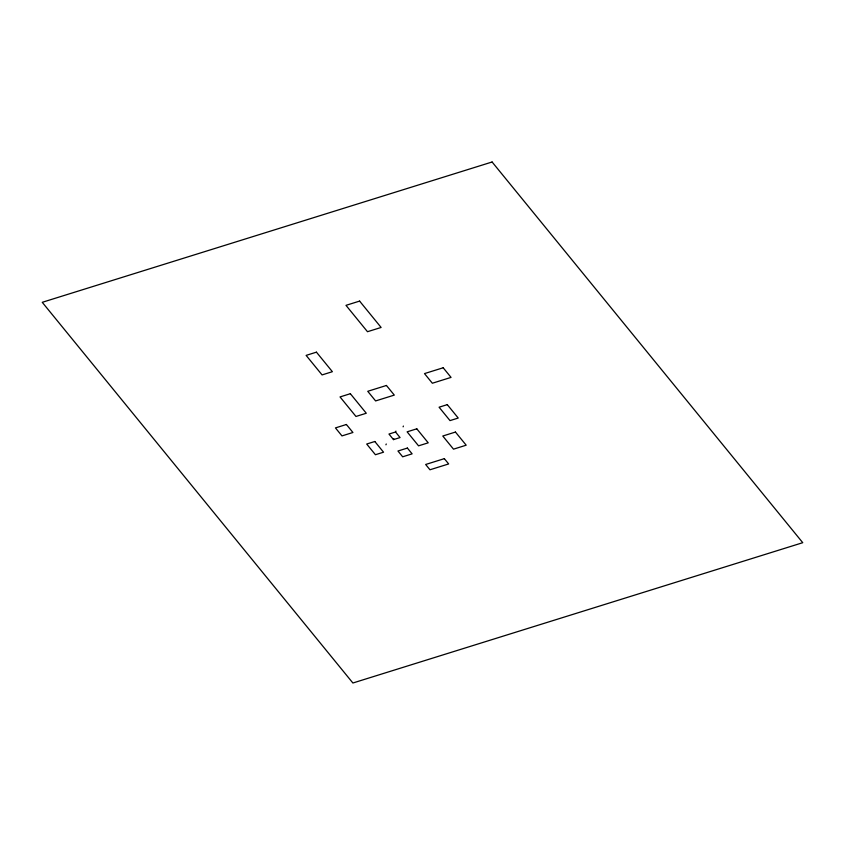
<?xml version="1.0" encoding="UTF-8"?>
<svg xmlns="http://www.w3.org/2000/svg" width="845" height="845" viewBox="0 0 845 845"><rect width="100%" height="100%" fill="white"/><g stroke="black" fill="none" stroke-linecap="round" stroke-linejoin="round"><path stroke-width="1.27" d="M395.534 432.006L388.964 434.055L393.495 439.611L400.065 437.562L395.534 432.006A61.273 45.155 14.5 0 1 395.946 431.108M403.107 426.82A61.273 2.778 -72.7 0 1 403.403 426.06M393.781 438.682A61.273 45.165 14.5 0 1 393.453 439.601M386.249 443.995A61.273 2.788 -72.7 0 1 385.933 444.797M492.107 161.997L42.25 302.309L352.893 683.003L802.75 542.691L492.107 161.997M359.611 301.095L345.985 305.341L367.49 331.705L381.116 327.459L359.611 301.095M316.442 352.164L306.122 355.386L322.072 374.916L332.381 371.694L316.442 352.164M350.348 393.707L340.028 396.928L355.967 416.458L366.286 413.247L350.348 393.707M386.44 385.468L367.744 391.298L375.603 400.931L394.298 395.101L386.44 385.468M443.192 367.765L424.496 373.596L432.355 383.229L451.05 377.398L443.192 367.765M346.397 424.496L335.444 427.908L341.971 435.904L352.925 432.492L346.397 424.496M447.29 404.639L439.083 407.205L450.005 420.599L458.222 418.043L447.29 404.639M374.821 441.502L366.698 444.037L375.423 454.726L383.545 452.202L374.821 441.502M416.796 428.816L407.121 431.837L418.55 445.833L428.225 442.822L416.796 428.816M455.455 432.059L442.78 436.02L453.501 449.16L466.186 445.199L455.455 432.059M407.396 448.061L397.953 451.008L402.664 456.796L412.117 453.849L407.396 448.061M444.343 458.655L425.648 464.486L429.968 469.778L448.663 463.947L444.343 458.655"/></g></svg>
